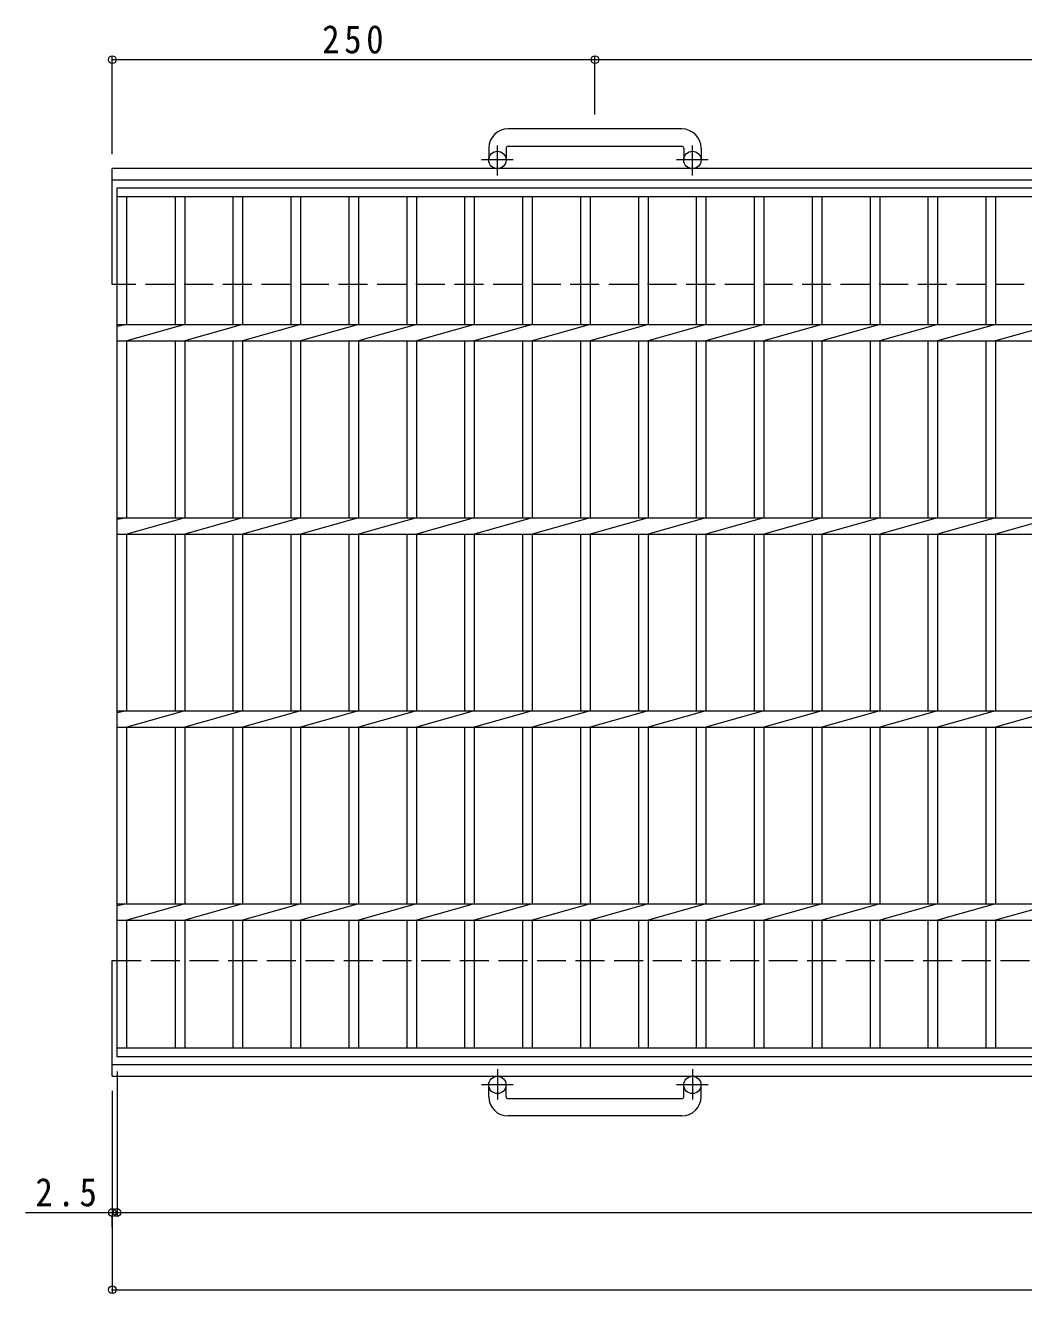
# Model space of a CAD drawing. Units: millimetres, scale not verified. Extents: x -853 to 860, y -687 to 587.
# Drawn here: x -853 to -336, y -179 to 478 of the extents above; entities that cross this region are included whole.
import ezdxf

# ---------------------------------------------------------------- set-up
doc = ezdxf.new("R2010")
doc.units = ezdxf.units.MM
doc.header["$LTSCALE"] = 5
doc.header["$PDMODE"] = 32
doc.header["$PDSIZE"] = 4
doc.linetypes.add('CHAIN1', pattern=[8, 5, -1, 1, -1])
doc.linetypes.add('DASHED3', pattern=[4, 3, -1])
for name, color, linetype, lineweight in [('A-1_ピット', 2, 'Continuous', 9), ('A-2_蓋', 3, 'Continuous', 9), ('A-4_寸法', 7, 'Continuous', 9)]:
    doc.layers.add(name, color=color, linetype=linetype, lineweight=lineweight)
doc.styles.add('ＭＳ ゴシック', font='')
doc.styles.get('ＭＳ ゴシック').set_extended_font_data('MS Gothic')

msp = doc.modelspace()

# ---------------------------------------------------------------- linework, layer by layer
at = {"layer": 'A-1_ピット'}
for p, q in [((-512.624, 424.084), (-602.623, 424.084)), ((-612.623, 414.085), (-612.623, 407.985)), ((-603.624, 414.085), (-603.624, 407.985)), ((-602.623, 415.085), (-512.624, 415.085)), ((-511.624, 414.085), (-511.624, 407.985)), ((-502.623, 414.085), (-502.623, 407.985)), ((-807.623, 343.484), (-807.623, 403.485)), ((364.629, 403.485), (-807.623, 403.485)), ((364.629, 397.484), (-807.623, 397.484)), ((-807.623, -66.515), (-807.623, -6.516)), ((-807.623, -60.515), (364.629, -60.515)), ((-807.623, -66.515), (364.629, -66.515)), ((-612.623, -77.116), (-612.623, -71.016)), ((-603.624, -77.116), (-603.624, -71.016)), ((-511.624, -77.116), (-511.624, -71.016)), ((-502.623, -77.116), (-502.623, -71.016)), ((-602.623, -78.116), (-512.624, -78.116)), ((-512.624, -87.116), (-602.623, -87.116))]:
    msp.add_line(p, q, dxfattribs=at)
at = {"layer": 'A-1_ピット', "linetype": 'CHAIN1'}
for p, q in [((-608.124, 399.876), (-608.124, 415.475)), ((-507.123, 399.876), (-507.123, 415.475)), ((-599.96, 407.985), (-616.368, 407.985)), ((-498.96, 407.985), (-515.367, 407.985)), ((-608.124, -62.909), (-608.124, -78.506)), ((-507.123, -62.909), (-507.123, -78.506)), ((-599.96, -71.016), (-616.368, -71.016)), ((-498.96, -71.016), (-515.367, -71.016))]:
    msp.add_line(p, q, dxfattribs=at)
at = {"layer": 'A-1_ピット', "linetype": 'DASHED3'}
for p, q in [((364.629, 343.484), (-807.623, 343.484)), ((-807.623, -6.516), (364.629, -6.516))]:
    msp.add_line(p, q, dxfattribs=at)
at = {"layer": 'A-1_ピット'}
for centre in [(-608.124, 407.985), (-507.123, 407.985), (-608.124, -71.016), (-507.123, -71.016)]:
    msp.add_circle(centre, 4.5, dxfattribs=at)
for centre, radius, start, end in [((-602.623, 414.085), 10, 90, 180), ((-512.624, 414.085), 10, 0, 90), ((-602.623, 414.085), 1, 90, 180), ((-512.624, 414.085), 1, 0, 90), ((-602.623, -77.116), 10, 180, 270), ((-602.623, -77.116), 1, 180, 270), ((-512.624, -77.116), 10, 270, 0), ((-512.624, -77.116), 1, 270, 0)]:
    msp.add_arc(centre, radius, start, end, dxfattribs=at)
at = {"layer": 'A-2_蓋'}
for p, q in [((-805.123, 393.484), (189.877, 393.484)), ((-805.123, -56.515), (-805.123, 393.484)), ((-805.123, 388.985), (189.877, 388.985)), ((-800.123, 322.724), (-800.123, 388.985)), ((-775.123, 388.985), (-775.123, 322.724)), ((-770.124, 388.985), (-770.124, 322.724)), ((-745.123, 388.985), (-745.123, 322.724)), ((-740.123, 388.985), (-740.123, 322.724)), ((-715.124, 388.985), (-715.124, 322.724)), ((-710.123, 388.985), (-710.123, 322.724)), ((-685.123, 388.985), (-685.123, 322.724)), ((-680.124, 388.985), (-680.124, 322.724)), ((-655.123, 388.985), (-655.123, 322.724)), ((-650.123, 388.985), (-650.123, 322.724)), ((-625.123, 388.985), (-625.123, 322.724)), ((-620.123, 388.985), (-620.123, 322.724)), ((-595.123, 388.985), (-595.123, 322.724)), ((-590.124, 388.985), (-590.124, 322.724)), ((-565.123, 388.985), (-565.123, 322.724)), ((-560.124, 388.985), (-560.124, 322.724)), ((-535.123, 388.985), (-535.123, 322.724)), ((-530.123, 388.985), (-530.123, 322.724)), ((-505.123, 388.985), (-505.123, 322.724)), ((-500.123, 388.985), (-500.123, 322.724)), ((-475.124, 388.985), (-475.124, 322.724)), ((-470.123, 388.985), (-470.123, 322.724)), ((-445.123, 388.985), (-445.123, 322.724)), ((-440.124, 388.985), (-440.124, 322.724)), ((-415.123, 388.985), (-415.123, 322.724)), ((-410.123, 388.985), (-410.123, 322.724)), ((-385.123, 388.985), (-385.123, 322.724)), ((-380.123, 388.985), (-380.123, 322.724)), ((-355.123, 388.985), (-355.123, 322.724)), ((-350.124, 388.985), (-350.124, 322.724)), ((-805.123, 322.724), (189.877, 322.724)), ((-800.123, 322.724), (-805.123, 321.724)), ((-770.124, 322.724), (-800.123, 314.245)), ((-740.123, 322.724), (-770.124, 314.245)), ((-710.123, 322.724), (-740.123, 314.245)), ((-680.124, 322.724), (-710.123, 314.245)), ((-650.123, 322.724), (-680.124, 314.245)), ((-620.123, 322.724), (-650.123, 314.245)), ((-590.123, 322.724), (-620.123, 314.245)), ((-560.123, 322.724), (-590.124, 314.245)), ((-530.123, 322.724), (-560.124, 314.245)), ((-500.123, 322.724), (-530.123, 314.245)), ((-470.123, 322.724), (-500.123, 314.245)), ((-440.124, 322.724), (-470.123, 314.245)), ((-410.123, 322.724), (-440.124, 314.245)), ((-380.123, 322.724), (-410.123, 314.245)), ((-350.123, 322.724), (-380.123, 314.245)), ((-320.123, 322.724), (-350.124, 314.245)), ((-805.123, 314.245), (189.877, 314.245)), ((-800.123, 222.725), (-800.123, 314.245)), ((-775.123, 314.245), (-775.123, 222.725)), ((-770.124, 314.245), (-770.124, 222.725)), ((-745.123, 314.245), (-745.123, 222.725)), ((-740.123, 314.245), (-740.123, 222.725)), ((-715.124, 314.245), (-715.124, 222.725)), ((-710.123, 314.245), (-710.123, 222.725)), ((-685.123, 314.245), (-685.123, 222.725)), ((-680.124, 314.245), (-680.124, 222.725)), ((-655.123, 314.245), (-655.123, 222.725)), ((-650.123, 314.245), (-650.123, 222.725)), ((-625.123, 314.245), (-625.123, 222.725)), ((-620.123, 314.245), (-620.123, 222.725)), ((-595.123, 314.245), (-595.123, 222.725)), ((-590.124, 314.245), (-590.124, 222.725)), ((-565.123, 314.245), (-565.123, 222.725)), ((-560.124, 314.245), (-560.124, 222.725)), ((-535.123, 314.245), (-535.123, 222.725)), ((-530.123, 314.245), (-530.123, 222.725)), ((-505.123, 314.245), (-505.123, 222.725)), ((-500.123, 314.245), (-500.123, 222.725)), ((-475.124, 314.245), (-475.124, 222.725)), ((-470.123, 314.245), (-470.123, 222.725)), ((-445.123, 314.245), (-445.123, 222.725)), ((-440.124, 314.245), (-440.124, 222.725)), ((-415.123, 314.245), (-415.123, 222.725)), ((-410.123, 314.245), (-410.123, 222.725)), ((-385.123, 314.245), (-385.123, 222.725)), ((-380.123, 314.245), (-380.123, 222.725)), ((-355.123, 314.245), (-355.123, 222.725)), ((-350.124, 314.245), (-350.124, 222.725)), ((-805.123, 222.725), (189.877, 222.725)), ((-800.123, 222.725), (-805.123, 221.725)), ((-770.124, 222.725), (-800.123, 214.244)), ((-740.123, 222.725), (-770.124, 214.244)), ((-710.123, 222.725), (-740.123, 214.244)), ((-680.124, 222.725), (-710.123, 214.244)), ((-650.123, 222.725), (-680.124, 214.244)), ((-620.123, 222.725), (-650.123, 214.244)), ((-590.123, 222.725), (-620.123, 214.244)), ((-560.123, 222.725), (-590.124, 214.244)), ((-530.123, 222.725), (-560.124, 214.244)), ((-500.123, 222.725), (-530.123, 214.244)), ((-470.123, 222.725), (-500.123, 214.244)), ((-440.124, 222.725), (-470.123, 214.244)), ((-410.123, 222.725), (-440.124, 214.244)), ((-380.123, 222.725), (-410.123, 214.244)), ((-350.123, 222.725), (-380.123, 214.244)), ((-320.123, 222.725), (-350.124, 214.244)), ((-805.123, 214.244), (189.877, 214.244)), ((-800.123, 122.725), (-800.123, 214.244)), ((-775.123, 214.244), (-775.123, 122.725)), ((-770.124, 214.244), (-770.124, 122.725)), ((-745.123, 214.244), (-745.123, 122.725)), ((-740.123, 214.244), (-740.123, 122.725)), ((-715.124, 214.244), (-715.124, 122.725)), ((-710.123, 214.244), (-710.123, 122.725)), ((-685.123, 214.244), (-685.123, 122.725)), ((-680.124, 214.244), (-680.124, 122.725)), ((-655.123, 214.244), (-655.123, 122.725)), ((-650.123, 214.244), (-650.123, 122.725)), ((-625.123, 214.244), (-625.123, 122.725)), ((-620.123, 214.244), (-620.123, 122.725)), ((-595.123, 214.244), (-595.123, 122.725)), ((-590.124, 214.244), (-590.124, 122.725)), ((-565.123, 214.244), (-565.123, 122.725)), ((-560.124, 214.244), (-560.124, 122.725)), ((-535.123, 214.244), (-535.123, 122.725)), ((-530.123, 214.244), (-530.123, 122.725)), ((-505.123, 214.244), (-505.123, 122.725)), ((-500.123, 214.244), (-500.123, 122.725)), ((-475.124, 214.244), (-475.124, 122.725)), ((-470.123, 214.244), (-470.123, 122.725)), ((-445.123, 214.244), (-445.123, 122.725)), ((-440.124, 214.244), (-440.124, 122.725)), ((-415.123, 214.244), (-415.123, 122.725)), ((-410.123, 214.244), (-410.123, 122.725)), ((-385.123, 214.244), (-385.123, 122.725)), ((-380.123, 214.244), (-380.123, 122.725)), ((-355.123, 214.244), (-355.123, 122.725)), ((-350.124, 214.244), (-350.124, 122.725)), ((-805.123, 122.725), (189.877, 122.725)), ((-800.123, 122.725), (-805.123, 121.725)), ((-770.124, 122.725), (-800.123, 114.244)), ((-740.123, 122.725), (-770.124, 114.244)), ((-710.123, 122.725), (-740.123, 114.244)), ((-680.124, 122.725), (-710.123, 114.244)), ((-650.123, 122.725), (-680.124, 114.244)), ((-620.123, 122.725), (-650.123, 114.244)), ((-590.123, 122.725), (-620.123, 114.244)), ((-560.123, 122.725), (-590.124, 114.244)), ((-530.123, 122.725), (-560.124, 114.244)), ((-500.123, 122.725), (-530.123, 114.244)), ((-470.123, 122.725), (-500.123, 114.244)), ((-440.124, 122.725), (-470.123, 114.244)), ((-410.123, 122.725), (-440.124, 114.244)), ((-380.123, 122.725), (-410.123, 114.244)), ((-350.123, 122.725), (-380.123, 114.244)), ((-320.123, 122.725), (-350.124, 114.244)), ((-805.123, 114.244), (189.877, 114.244)), ((-800.123, 22.725), (-800.123, 114.244)), ((-775.123, 114.244), (-775.123, 22.725)), ((-770.124, 114.244), (-770.124, 22.725)), ((-745.123, 114.244), (-745.123, 22.725)), ((-740.123, 114.244), (-740.123, 22.725)), ((-715.124, 114.244), (-715.124, 22.725)), ((-710.123, 114.244), (-710.123, 22.725)), ((-685.123, 114.244), (-685.123, 22.725)), ((-680.124, 114.244), (-680.124, 22.725)), ((-655.123, 114.244), (-655.123, 22.725)), ((-650.123, 114.244), (-650.123, 22.725)), ((-625.123, 114.244), (-625.123, 22.725)), ((-620.123, 114.244), (-620.123, 22.725)), ((-595.123, 114.244), (-595.123, 22.725)), ((-590.124, 114.244), (-590.124, 22.725)), ((-565.123, 114.244), (-565.123, 22.725)), ((-560.124, 114.244), (-560.124, 22.725)), ((-535.123, 114.244), (-535.123, 22.725)), ((-530.123, 114.244), (-530.123, 22.725)), ((-505.123, 114.244), (-505.123, 22.725)), ((-500.123, 114.244), (-500.123, 22.725)), ((-475.124, 114.244), (-475.124, 22.725)), ((-470.123, 114.244), (-470.123, 22.725)), ((-445.123, 114.244), (-445.123, 22.725)), ((-440.124, 114.244), (-440.124, 22.725)), ((-415.123, 114.244), (-415.123, 22.725)), ((-410.123, 114.244), (-410.123, 22.725)), ((-385.123, 114.244), (-385.123, 22.725)), ((-380.123, 114.244), (-380.123, 22.725)), ((-355.123, 114.244), (-355.123, 22.725)), ((-350.124, 114.244), (-350.124, 22.725)), ((-800.123, 22.725), (-805.123, 21.724)), ((-770.124, 22.725), (-800.123, 14.245)), ((-740.123, 22.725), (-770.124, 14.245)), ((-710.123, 22.725), (-740.123, 14.245)), ((-680.124, 22.725), (-710.123, 14.245)), ((-650.123, 22.725), (-680.124, 14.245)), ((-620.123, 22.725), (-650.123, 14.245)), ((-590.123, 22.725), (-620.123, 14.245)), ((-560.123, 22.725), (-590.124, 14.245)), ((-530.123, 22.725), (-560.124, 14.245)), ((-500.123, 22.725), (-530.123, 14.245)), ((-470.123, 22.725), (-500.123, 14.245)), ((-440.124, 22.725), (-470.123, 14.245)), ((-410.123, 22.725), (-440.124, 14.245)), ((-380.123, 22.725), (-410.123, 14.245)), ((-350.123, 22.725), (-380.123, 14.245)), ((-320.123, 22.725), (-350.124, 14.245)), ((-805.123, 14.245), (189.877, 14.245)), ((-800.123, -52.016), (-800.123, 14.245)), ((-775.123, 14.245), (-775.123, -52.016)), ((-770.124, 14.245), (-770.124, -52.016)), ((-745.123, 14.245), (-745.123, -52.016)), ((-740.123, 14.245), (-740.123, -52.016)), ((-715.124, 14.245), (-715.124, -52.016)), ((-710.123, 14.245), (-710.123, -52.016)), ((-685.123, 14.245), (-685.123, -52.016)), ((-680.124, 14.245), (-680.124, -52.016)), ((-655.123, 14.245), (-655.123, -52.016)), ((-650.123, 14.245), (-650.123, -52.016)), ((-625.123, 14.245), (-625.123, -52.016)), ((-620.123, 14.245), (-620.123, -52.016)), ((-595.123, 14.245), (-595.123, -52.016)), ((-590.124, 14.245), (-590.124, -52.016)), ((-565.123, 14.245), (-565.123, -52.016)), ((-560.124, 14.245), (-560.124, -52.016)), ((-535.123, 14.245), (-535.123, -52.016)), ((-530.123, 14.245), (-530.123, -52.016)), ((-505.123, 14.245), (-505.123, -52.016)), ((-500.123, 14.245), (-500.123, -52.016)), ((-475.124, 14.245), (-475.124, -52.016)), ((-470.123, 14.245), (-470.123, -52.016)), ((-445.123, 14.245), (-445.123, -52.016)), ((-440.124, 14.245), (-440.124, -52.016)), ((-415.123, 14.245), (-415.123, -52.016)), ((-410.123, 14.245), (-410.123, -52.016)), ((-385.123, 14.245), (-385.123, -52.016)), ((-380.123, 14.245), (-380.123, -52.016)), ((-355.123, 14.245), (-355.123, -52.016)), ((-350.124, 14.245), (-350.124, -52.016)), ((189.877, -52.016), (-805.123, -52.016)), ((189.877, -56.515), (-805.123, -56.515))]:
    msp.add_line(p, q, dxfattribs=at)
msp.add_lwpolyline([(-805.123, 22.725), (189.877, 22.725), (159.877, 14.245)], dxfattribs=at)
at = {"layer": 'A-4_寸法'}
for p, q in [((-807.623, 410.985), (-807.623, 461.447)), ((-807.623, 459.947), (-557.623, 459.947)), ((-557.623, 431.584), (-557.623, 461.447)), ((-557.623, 459.947), (-57.623, 459.947)), ((-805.123, -64.015), (-805.123, -138.616)), ((-807.623, -74.015), (-807.623, -178.616)), ((-852.64, -137.116), (189.877, -137.116)), ((-807.623, -144.617), (-807.623, -138.616)), ((-807.623, -177.116), (364.629, -177.116))]:
    msp.add_line(p, q, dxfattribs=at)
for p in [(-807.623, 459.947), (-557.623, 459.947), (-807.623, -137.116), (-805.123, -137.116), (-807.623, -177.116)]:
    msp.add_point(p, dxfattribs=at)

# ---------------------------------------------------------------- texts
at = {"layer": 'A-4_寸法', "color": 2, "char_height": 14.66, "attachment_point": 7, "style": 'ＭＳ ゴシック'}
for s, insert in [('\\T1.27;\\W0.9;250', (-698.873, 462.947)), ('\\T1.27;\\W0.9;2.5', (-847.407, -134.116))]:
    msp.add_mtext(s, dxfattribs=dict(at, insert=insert))

doc.saveas('drawing.dxf')
